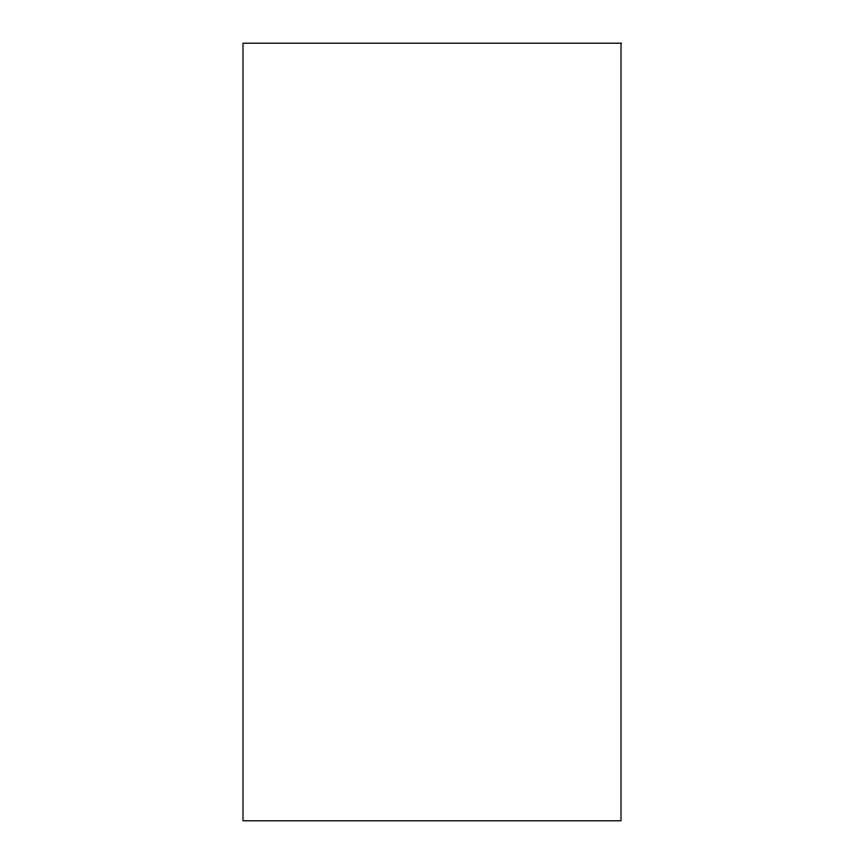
<?xml version="1.0" encoding="UTF-8"?>
<svg xmlns="http://www.w3.org/2000/svg" width="864" height="864" viewBox="0 0 864 864"><rect width="100%" height="100%" fill="white"/><g stroke="black" fill="none" stroke-linecap="round" stroke-linejoin="round"><path stroke-width="1.3" d="M621 43.2L243 43.2L243 820.8L621 820.8L621 43.2"/></g></svg>
